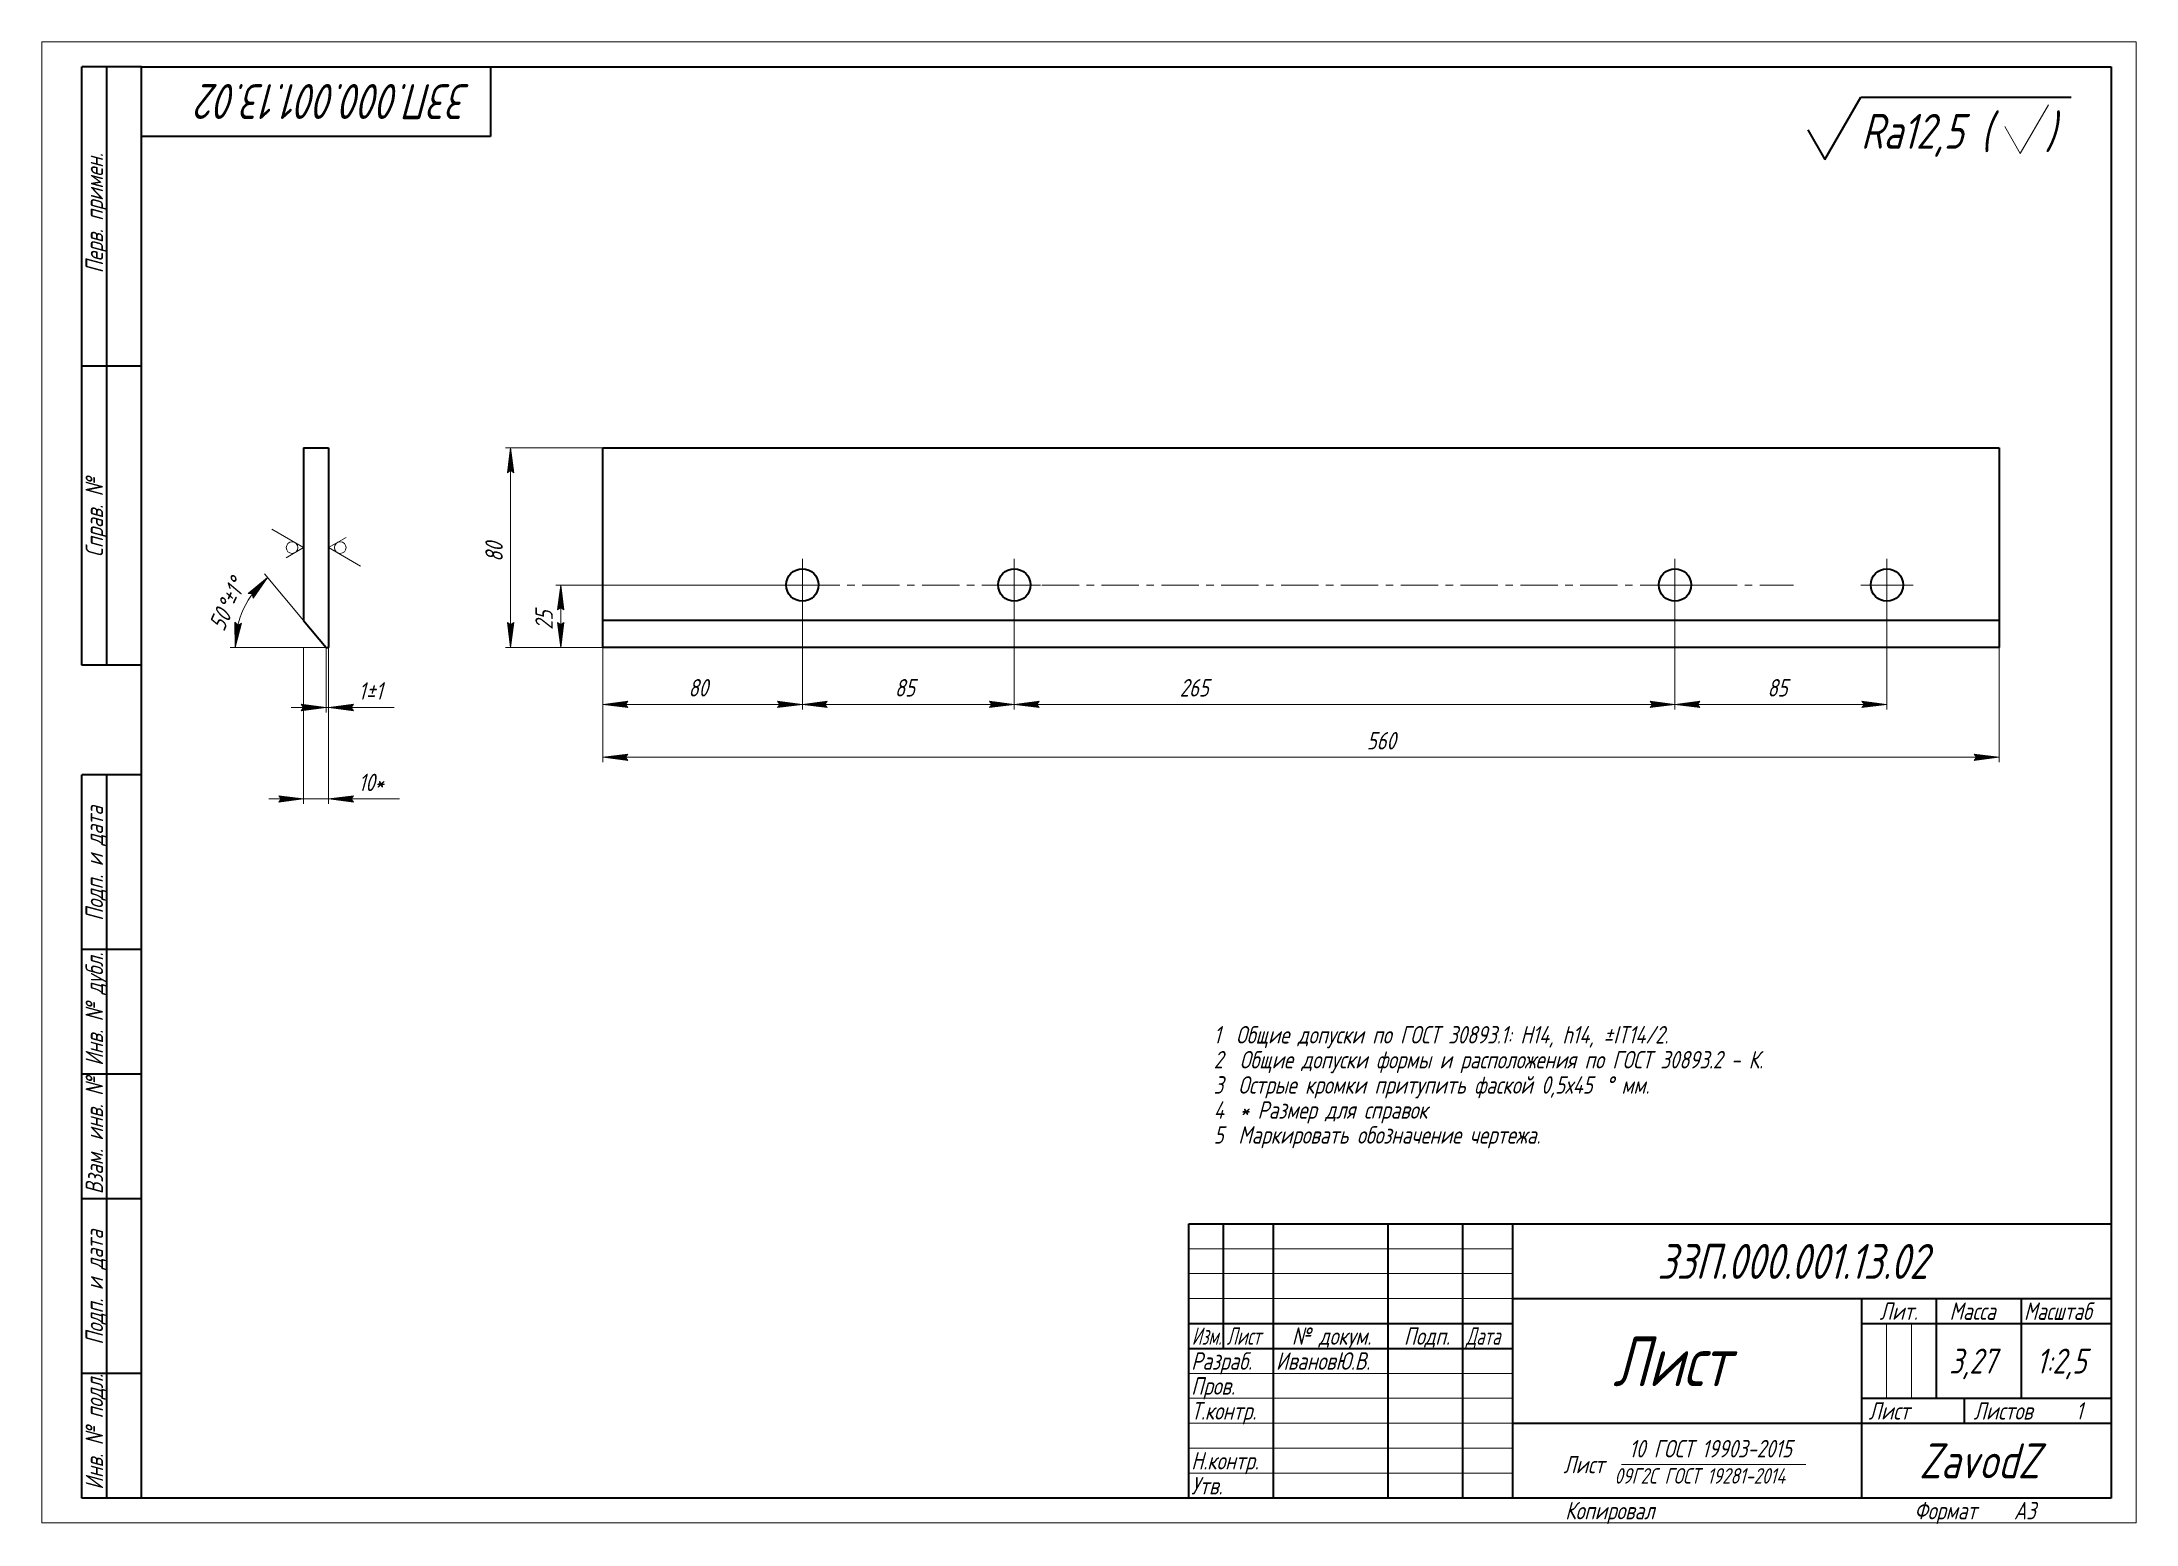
# Model space of a CAD drawing. Header units: millimetres. Extents: x 0 to 420, y 0 to 297.
import ezdxf

# ---------------------------------------------------------------- set-up
doc = ezdxf.new("R2010")
doc.units = ezdxf.units.MM
for name, pattern in [('K5LT_AXLED', [12, 7.5, -1.5, 1.5, -1.5]), ('K5LT_BASIC', [0]), ('K5LT_THIN', [0])]:
    doc.linetypes.add(name, pattern=pattern)
doc.layers.add('Системный слой', color=7, linetype='Continuous')
doc.styles.add('KDIMTEXTSTYLE', font='GOST_AU.SHX', dxfattribs={"width": 0.96, "oblique": 15, "height": 5})
doc.styles.add('KTEXTSTYLE', font='GOST_AU.SHX', dxfattribs={"width": 0.96, "height": 5})
doc.dimstyles.new('KDIMSTYLE (0.50)', dxfattribs={"dimtxt": 5, "dimasz": 1, "dimexe": 2, "dimexo": 0, "dimgap": 1, "dimtad": 1, "dimlfac": 2, "dimtxsty": 'KDIMTEXTSTYLE', "dimsah": 1, "dimcen": 0, "dimdle": 1, "dimadec": 0, "dimazin": 0, "dimtfac": 0.667, "dimtmove": 0, "dimatfit": 3, "dimfxl": 1, "dimtvp": 1, "dimtolj": 1, "dimtzin": 0, "dimarcsym": 0})

# ---------------------------------------------------------------- blocks, each defined once
blk = doc.blocks.new('U0')
at = {"layer": 'Системный слой', "color": 30, "linetype": 'K5LT_AXLED', "lineweight": 18, "true_color": 0xff8000}
for q in [(152.52, 193.34), (147.27, 188.09), (351.27, 188.09), (152.52, 182.84)]:
    blk.add_line((152.52, 188.09), q, dxfattribs=at)
blk = doc.blocks.new('U1')
at = {"layer": 'Системный слой', "color": 30, "linetype": 'K5LT_AXLED', "lineweight": 18, "true_color": 0xff8000}
for q in [(195.02, 193.34), (189.77, 188.09), (200.27, 188.09), (195.02, 182.84)]:
    blk.add_line((195.02, 188.09), q, dxfattribs=at)
blk = doc.blocks.new('U2')
at = {"layer": 'Системный слой', "color": 30, "linetype": 'K5LT_AXLED', "lineweight": 18, "true_color": 0xff8000}
for q in [(327.52, 193.34), (322.27, 188.09), (332.77, 188.09), (327.52, 182.84)]:
    blk.add_line((327.52, 188.09), q, dxfattribs=at)
blk = doc.blocks.new('U3')
at = {"layer": 'Системный слой', "color": 30, "linetype": 'K5LT_AXLED', "lineweight": 18, "true_color": 0xff8000}
for q in [(370.02, 193.34), (364.77, 188.09), (375.27, 188.09), (370.02, 182.84)]:
    blk.add_line((370.02, 188.09), q, dxfattribs=at)
blk = doc.blocks.new('D0')
at = {"layer": 'Системный слой'}
for points in [[(117.52, 152.88), (117.02, 153.54), (117.52, 154.19), (112.52, 153.54)], [(387.52, 152.88), (392.52, 153.54), (387.52, 154.19), (388.02, 153.54)]]:
    blk.add_hatch(color=7, dxfattribs=at).paths.add_polyline_path(points)
at = {"layer": 'Системный слой', "color": 7, "linetype": 'K5LT_THIN', "lineweight": 18}
for p, q in [((112.52, 175.59), (112.52, 152.54)), ((392.52, 175.59), (392.52, 152.54)), ((112.52, 153.54), (117.52, 154.19)), ((117.52, 152.88), (112.52, 153.54)), ((112.52, 153.54), (392.52, 153.54)), ((117.52, 154.19), (117.02, 153.54)), ((117.02, 153.54), (117.52, 152.88)), ((388.02, 153.54), (387.52, 154.19)), ((387.52, 154.19), (392.52, 153.54)), ((392.52, 153.54), (387.52, 152.88)), ((387.52, 152.88), (388.02, 153.54))]:
    blk.add_line(p, q, dxfattribs=at)
at = {"layer": 'Системный слой', "color": 7, "insert": (265.69, 158.61), "char_height": 2.5, "attachment_point": 1, "style": 'KTEXTSTYLE'}
blk.add_mtext('\\H3.5;\\W0.964;\\Q15;\\Q15;560', dxfattribs=at)
blk = doc.blocks.new('KDIMARROW_01')
at = {"layer": 'Системный слой'}
blk.add_hatch(color=0, dxfattribs=at).paths.add_polyline_path([(0, 0), (-5, 0.66), (-4.5, 0), (-5, -0.66)])
at = {"layer": 'Системный слой', "color": 0, "linetype": 'K5LT_THIN', "lineweight": 18}
for p, q in [((-4.5, 0), (-5, 0.66)), ((-5, 0.66), (0, 0)), ((0, 0), (-5, -0.66)), ((-5, -0.66), (-4.5, 0)), ((0, 0), (-1, 0))]:
    blk.add_line(p, q, dxfattribs=at)
blk = doc.blocks.new('D1')
at = {"layer": 'Системный слой'}
for points in [[(117.52, 163.5), (117.02, 164.16), (117.52, 164.82), (112.52, 164.16)], [(152.52, 164.16), (147.52, 164.82), (148.02, 164.16), (147.52, 163.5)]]:
    blk.add_hatch(color=7, dxfattribs=at).paths.add_polyline_path(points)
at = {"layer": 'Системный слой', "color": 7, "linetype": 'K5LT_THIN', "lineweight": 18}
for p, q in [((152.52, 188.09), (152.52, 163.16)), ((112.52, 175.59), (112.52, 163.16)), ((112.52, 164.16), (117.52, 164.82)), ((117.52, 163.5), (112.52, 164.16)), ((112.52, 164.16), (152.52, 164.16)), ((117.52, 164.82), (117.02, 164.16)), ((117.02, 164.16), (117.52, 163.5)), ((148.02, 164.16), (147.52, 164.82)), ((147.52, 164.82), (152.52, 164.16)), ((152.52, 164.16), (147.52, 163.5)), ((147.52, 163.5), (148.02, 164.16))]:
    blk.add_line(p, q, dxfattribs=at)
at = {"layer": 'Системный слой', "color": 7, "insert": (129.66, 169.23), "char_height": 2.5, "attachment_point": 1, "style": 'KTEXTSTYLE'}
blk.add_mtext('\\H3.5;\\W0.964;\\Q15;\\Q15;80', dxfattribs=at)
blk = doc.blocks.new('D2')
at = {"layer": 'Системный слой'}
for points in [[(157.52, 163.5), (157.02, 164.16), (157.52, 164.82), (152.52, 164.16)], [(190.02, 163.5), (195.02, 164.16), (190.02, 164.82), (190.52, 164.16)]]:
    blk.add_hatch(color=7, dxfattribs=at).paths.add_polyline_path(points)
at = {"layer": 'Системный слой', "color": 7, "linetype": 'K5LT_THIN', "lineweight": 18}
for p, q in [((152.52, 188.09), (152.52, 163.16)), ((195.02, 188.09), (195.02, 163.16)), ((152.52, 164.16), (157.52, 164.82)), ((157.52, 163.5), (152.52, 164.16)), ((152.52, 164.16), (195.02, 164.16)), ((157.52, 164.82), (157.02, 164.16)), ((157.02, 164.16), (157.52, 163.5)), ((190.52, 164.16), (190.02, 164.82)), ((190.02, 164.82), (195.02, 164.16)), ((195.02, 164.16), (190.02, 163.5)), ((190.02, 163.5), (190.52, 164.16))]:
    blk.add_line(p, q, dxfattribs=at)
at = {"layer": 'Системный слой', "color": 7, "insert": (171.05, 169.23), "char_height": 2.5, "attachment_point": 1, "style": 'KTEXTSTYLE'}
blk.add_mtext('\\H3.5;\\W0.964;\\Q15;\\Q15;85', dxfattribs=at)
blk = doc.blocks.new('D3')
at = {"layer": 'Системный слой'}
for points in [[(200.02, 163.5), (199.52, 164.16), (200.02, 164.82), (195.02, 164.16)], [(327.52, 164.16), (322.52, 164.82), (323.02, 164.16), (322.52, 163.5)]]:
    blk.add_hatch(color=7, dxfattribs=at).paths.add_polyline_path(points)
at = {"layer": 'Системный слой', "color": 7, "linetype": 'K5LT_THIN', "lineweight": 18}
for p, q in [((195.02, 188.09), (195.02, 163.16)), ((327.52, 188.09), (327.52, 163.16)), ((195.02, 164.16), (200.02, 164.82)), ((200.02, 163.5), (195.02, 164.16)), ((195.02, 164.16), (327.52, 164.16)), ((200.02, 164.82), (199.52, 164.16)), ((199.52, 164.16), (200.02, 163.5)), ((323.02, 164.16), (322.52, 164.82)), ((322.52, 164.82), (327.52, 164.16)), ((327.52, 164.16), (322.52, 163.5)), ((322.52, 163.5), (323.02, 164.16))]:
    blk.add_line(p, q, dxfattribs=at)
at = {"layer": 'Системный слой', "color": 7, "insert": (228.19, 169.23), "char_height": 2.5, "attachment_point": 1, "style": 'KTEXTSTYLE'}
blk.add_mtext('\\H3.5;\\W0.964;\\Q15;\\Q15;265', dxfattribs=at)
blk = doc.blocks.new('D4')
at = {"layer": 'Системный слой'}
for points in [[(332.52, 163.5), (332.02, 164.16), (332.52, 164.82), (327.52, 164.16)], [(370.02, 164.16), (365.02, 164.82), (365.52, 164.16), (365.02, 163.5)]]:
    blk.add_hatch(color=7, dxfattribs=at).paths.add_polyline_path(points)
at = {"layer": 'Системный слой', "color": 7, "linetype": 'K5LT_THIN', "lineweight": 18}
for p, q in [((327.52, 188.09), (327.52, 163.16)), ((370.02, 188.09), (370.02, 163.16)), ((327.52, 164.16), (332.52, 164.82)), ((332.52, 163.5), (327.52, 164.16)), ((327.52, 164.16), (370.02, 164.16)), ((332.52, 164.82), (332.02, 164.16)), ((332.02, 164.16), (332.52, 163.5)), ((365.52, 164.16), (365.02, 164.82)), ((365.02, 164.82), (370.02, 164.16)), ((370.02, 164.16), (365.02, 163.5)), ((365.02, 163.5), (365.52, 164.16))]:
    blk.add_line(p, q, dxfattribs=at)
at = {"layer": 'Системный слой', "color": 7, "insert": (346.05, 169.23), "char_height": 2.5, "attachment_point": 1, "style": 'KTEXTSTYLE'}
blk.add_mtext('\\H3.5;\\W0.964;\\Q15;\\Q15;85', dxfattribs=at)
blk = doc.blocks.new('D5')
at = {"layer": 'Системный слой'}
for points in [[(104.71, 183.09), (104.05, 188.09), (103.39, 183.09), (104.05, 183.59)], [(104.05, 175.59), (104.71, 180.59), (104.05, 180.09), (103.39, 180.59)]]:
    blk.add_hatch(color=7, dxfattribs=at).paths.add_polyline_path(points)
at = {"layer": 'Системный слой', "color": 7, "linetype": 'K5LT_THIN', "lineweight": 18}
for p, q in [((152.52, 188.09), (103.05, 188.09)), ((103.39, 183.09), (104.05, 188.09)), ((104.05, 188.09), (104.71, 183.09)), ((104.05, 175.59), (104.05, 188.09)), ((104.05, 183.59), (103.39, 183.09)), ((104.71, 183.09), (104.05, 183.59)), ((104.05, 175.59), (103.39, 180.59)), ((103.39, 180.59), (104.05, 180.09)), ((104.05, 180.09), (104.71, 180.59)), ((104.71, 180.59), (104.05, 175.59)), ((112.52, 175.59), (103.05, 175.59))]:
    blk.add_line(p, q, dxfattribs=at)
at = {"layer": 'Системный слой', "color": 7, "insert": (98.97, 179.12), "char_height": 2.5, "attachment_point": 1, "rotation": 90, "style": 'KTEXTSTYLE'}
blk.add_mtext('\\H3.5;\\W0.964;\\Q15;\\Q15;25', dxfattribs=at)
blk = doc.blocks.new('D6')
at = {"layer": 'Системный слой'}
for points in [[(94.67, 210.59), (94.01, 215.59), (93.35, 210.59), (94.01, 211.09)], [(94.01, 175.59), (94.67, 180.59), (94.01, 180.09), (93.35, 180.59)]]:
    blk.add_hatch(color=7, dxfattribs=at).paths.add_polyline_path(points)
at = {"layer": 'Системный слой', "color": 7, "linetype": 'K5LT_THIN', "lineweight": 18}
for p, q in [((112.52, 215.59), (93.01, 215.59)), ((93.35, 210.59), (94.01, 215.59)), ((94.01, 215.59), (94.67, 210.59)), ((94.01, 175.59), (94.01, 215.59)), ((94.01, 211.09), (93.35, 210.59)), ((94.67, 210.59), (94.01, 211.09)), ((94.01, 175.59), (93.35, 180.59)), ((93.35, 180.59), (94.01, 180.09)), ((94.01, 180.09), (94.67, 180.59)), ((94.67, 180.59), (94.01, 175.59)), ((112.52, 175.59), (93.01, 175.59))]:
    blk.add_line(p, q, dxfattribs=at)
at = {"layer": 'Системный слой', "color": 7, "insert": (88.94, 192.73), "char_height": 2.5, "attachment_point": 1, "rotation": 90, "style": 'KTEXTSTYLE'}
blk.add_mtext('\\H3.5;\\W0.964;\\Q15;\\Q15;80', dxfattribs=at)
blk = doc.blocks.new('D7')
at = {"layer": 'Системный слой'}
for points in [[(52.5, 145.18), (47.5, 145.83), (48, 145.18), (47.5, 144.52)], [(62, 145.18), (62.5, 145.83), (57.5, 145.18), (62.5, 144.52)]]:
    blk.add_hatch(color=7, dxfattribs=at).paths.add_polyline_path(points)
at = {"layer": 'Системный слой', "color": 7, "linetype": 'K5LT_THIN', "lineweight": 18}
for p, q in [((52.5, 175.59), (52.5, 144.18)), ((57.5, 175.59), (57.5, 144.18)), ((52.5, 145.18), (45.5, 145.18)), ((52.5, 145.18), (47.5, 145.83)), ((47.5, 145.83), (48, 145.18)), ((48, 145.18), (47.5, 144.52)), ((47.5, 144.52), (52.5, 145.18)), ((52.5, 145.18), (57.5, 145.18)), ((62.5, 145.83), (57.5, 145.18)), ((57.5, 145.18), (62.5, 144.52)), ((57.5, 145.18), (64.5, 145.18)), ((57.5, 145.18), (62.5, 145.18)), ((62, 145.18), (62.5, 145.83)), ((62.5, 144.52), (62, 145.18)), ((62.5, 145.18), (71.7, 145.18))]:
    blk.add_line(p, q, dxfattribs=at)
at = {"layer": 'Системный слой', "color": 7, "insert": (63.5, 150.25), "char_height": 2.5, "attachment_point": 1, "style": 'KTEXTSTYLE'}
blk.add_mtext('\\H3.5;\\W0.964;\\Q15;\\Q15;10*', dxfattribs=at)
blk = doc.blocks.new('KDIMARROW_02')
at = {"layer": 'Системный слой'}
blk.add_hatch(color=0, dxfattribs=at).paths.add_polyline_path([(4.5, 0), (5, 0.66), (0, 0), (5, -0.66)])
at = {"layer": 'Системный слой', "color": 0, "linetype": 'K5LT_THIN', "lineweight": 18}
for p, q in [((0, 0), (-1, 0)), ((5, 0.66), (0, 0)), ((0, 0), (5, -0.66)), ((0, 0), (7, 0)), ((4.5, 0), (5, 0.66)), ((5, -0.66), (4.5, 0))]:
    blk.add_line(p, q, dxfattribs=at)
blk = doc.blocks.new('U4')
at = {"layer": 'Системный слой', "color": 7, "linetype": 'K5LT_THIN', "lineweight": 18}
for p, q in [((52.5, 195.59), (46.1, 199.29)), ((49, 193.57), (52.5, 195.59))]:
    blk.add_line(p, q, dxfattribs=at)
blk.add_arc((50.17, 195.59), 1.17, 0, 360, dxfattribs=at)
blk = doc.blocks.new('U5')
at = {"layer": 'Системный слой', "color": 7, "linetype": 'K5LT_THIN', "lineweight": 18}
for p, q in [((61, 197.61), (57.5, 195.59)), ((57.5, 195.59), (63.9, 191.9))]:
    blk.add_line(p, q, dxfattribs=at)
blk.add_arc((59.83, 195.59), 1.17, 0, 360, dxfattribs=at)
blk = doc.blocks.new('D8')
at = {"layer": 'Системный слой'}
for points in [[(52, 162.86), (57, 163.52), (52, 164.17), (52.5, 163.52)], [(62, 163.52), (62.5, 164.17), (57.5, 163.52), (62.5, 162.86)]]:
    blk.add_hatch(color=7, dxfattribs=at).paths.add_polyline_path(points)
at = {"layer": 'Системный слой', "color": 7, "linetype": 'K5LT_THIN', "lineweight": 18}
for p, q in [((57, 175.59), (57, 162.52)), ((57.5, 175.59), (57.5, 162.52)), ((57, 163.52), (52, 164.17)), ((52, 164.17), (52.5, 163.52)), ((62.5, 164.17), (57.5, 163.52)), ((62, 163.52), (62.5, 164.17)), ((57, 163.52), (50, 163.52)), ((52.5, 163.52), (52, 162.86)), ((52, 162.86), (57, 163.52)), ((57, 163.52), (57.5, 163.52)), ((57.5, 163.52), (62.5, 162.86)), ((57.5, 163.52), (64.5, 163.52)), ((57.5, 163.52), (62.5, 163.52)), ((62.5, 162.86), (62, 163.52)), ((62.5, 163.52), (70.68, 163.52))]:
    blk.add_line(p, q, dxfattribs=at)
at = {"layer": 'Системный слой', "color": 7, "char_height": 2.5, "attachment_point": 1, "style": 'KTEXTSTYLE'}
for s, insert in [('\\H3.5;\\W0.964;\\Q15;\\Q15;1', (63.5, 168.59)), ('\\H3.5;\\W0.964;\\Q15;\\Q15;1', (66.93, 168.59)), ('\\H3.5;\\W0.964;\\Q15;\\Q15;±', (64.98, 168.59))]:
    blk.add_mtext(s, dxfattribs=dict(at, insert=insert))
blk = doc.blocks.new('D9')
at = {"layer": 'Системный слой'}
for points in [[(42.34, 185.47), (45.26, 189.58), (41.38, 186.37), (42.2, 186.29)], [(38.74, 175.59), (40.01, 180.47), (39.29, 180.06), (38.7, 180.64)]]:
    blk.add_hatch(color=7, dxfattribs=at).paths.add_polyline_path(points)
at = {"layer": 'Системный слой', "color": 7, "linetype": 'K5LT_THIN', "lineweight": 18}
for p, q in [((41.38, 186.37), (45.26, 189.58)), ((45.26, 189.58), (42.34, 185.47)), ((52.5, 180.96), (44.62, 190.35)), ((42.2, 186.29), (41.38, 186.37)), ((42.34, 185.47), (42.2, 186.29)), ((38.74, 175.59), (38.7, 180.64)), ((38.7, 180.64), (39.29, 180.06)), ((40.01, 180.47), (38.74, 175.59)), ((39.29, 180.06), (40.01, 180.47)), ((45.5, 175.59), (37.74, 175.59))]:
    blk.add_line(p, q, dxfattribs=at)
blk.add_arc((57, 175.59), 18.26, 130, 180, dxfattribs=at)
at = {"layer": 'Системный слой', "color": 7, "char_height": 2.5, "attachment_point": 1, "rotation": 65, "style": 'KTEXTSTYLE'}
for s, insert in [('\\H3.5;\\W0.964;\\Q15;\\Q15;°', (37.17, 188.33)), ('\\H3.5;\\W0.964;\\Q15;\\Q15;°', (35.1, 183.88)), ('\\H3.5;\\W0.964;\\Q15;\\Q15;±', (35.72, 185.22)), ('\\H3.5;\\W0.964;\\Q15;\\Q15;1', (36.54, 186.98)), ('\\H3.5;\\W0.964;\\Q15;\\Q15;50', (33.33, 180.1))]:
    blk.add_mtext(s, dxfattribs=dict(at, insert=insert))
blk = doc.blocks.new('U6')
at = {"color": 7, "linetype": 'K5LT_THIN', "lineweight": 18}
for p, q in [((0, 0), (0, 297)), ((0, 297), (420, 297)), ((420, 297), (420, 0)), ((230, 55), (295, 55)), ((230, 50), (295, 50)), ((230, 45), (295, 45)), ((369.96, 25), (369.96, 40)), ((374.98, 25), (374.98, 40)), ((230, 30), (295, 30)), ((230, 25), (295, 25)), ((230, 20), (295, 20)), ((230, 15), (295, 15)), ((230, 10), (295, 10)), ((316.77, 11.72), (353.73, 11.72)), ((420, 0), (0, 0))]:
    blk.add_line(p, q, dxfattribs=at)
at = {"color": 150, "linetype": 'K5LT_BASIC', "lineweight": 40, "true_color": 0x0080ff}
for p, q in [((8, 172), (8, 292)), ((20, 292), (8, 292)), ((13, 172), (13, 292)), ((20, 5), (20, 292)), ((20, 292), (415, 292)), ((90, 292), (90, 278)), ((415, 292), (415, 5)), ((90, 278), (20, 278)), ((20, 232), (8, 232)), ((20, 172), (8, 172)), ((8, 5), (8, 150)), ((20, 150), (8, 150)), ((13, 5), (13, 150)), ((20, 115), (8, 115)), ((20, 90), (8, 90)), ((20, 65), (8, 65)), ((230, 60), (415, 60)), ((230, 5), (230, 60)), ((237, 35), (237, 60)), ((247, 5), (247, 60)), ((270, 5), (270, 60)), ((285, 5), (285, 60)), ((295, 5), (295, 60)), ((295, 45), (415, 45)), ((365, 5), (365, 45)), ((380, 25), (380, 45)), ((397, 25), (397, 45)), ((230, 40), (295, 40)), ((365, 40), (380, 40)), ((380, 40), (415, 40)), ((230, 35), (295, 35)), ((20, 30), (8, 30)), ((365, 25), (415, 25)), ((385.57, 20), (385.57, 25)), ((295, 20), (365, 20)), ((365, 20), (415, 20)), ((20, 5), (8, 5)), ((415, 5), (20, 5))]:
    blk.add_line(p, q, dxfattribs=at)
at = {"color": 7, "char_height": 2.5, "attachment_point": 1, "style": 'KTEXTSTYLE'}
for s, insert, rotation in [('\\H3.5;\\W0.964;\\Q15;\\Q15;\\H7.00;ЗЗП.000.001.13.02', (86, 281.55), 180), ('\\H3.5;\\W0.964;\\Q15;\\Q15;Перв. примен.', (8.77, 250.61), 90), ('\\H3.5;\\W0.964;\\Q15;\\Q15;Справ. №', (8.77, 193.68), 90), ('\\H3.5;\\W0.964;\\Q15;\\Q15;Подп. и дата', (8.77, 120.75), 90), ('\\H3.5;\\W0.964;\\Q15;\\Q15;Инв. № дубл.', (8.77, 91.67), 90), ('\\H3.5;\\W0.964;\\Q15;\\Q15;Взам. инв. №', (8.77, 65.94), 90), ('\\H3.5;\\W0.964;\\Q15;\\Q15;Подп. и дата', (8.77, 35.75), 90), ('\\H3.5;\\W0.964;\\Q15;\\Q15;Инв. № подл.', (8.77, 6.67), 90)]:
    blk.add_mtext(s, dxfattribs=dict(at, insert=insert, rotation=rotation))
for s, insert in [('\\H3.5;\\W0.964;\\Q15;\\Q15;\\H7.00;ЗЗП.000.001.13.02', (324, 55.95)), ('\\H3.5;\\W0.964;\\Q15;\\Q15;Лит.', (368.56, 44.23)), ('\\H3.5;\\W0.964;\\Q15;\\Q15;Масса', (382.58, 44.23)), ('\\H3.5;\\W0.964;\\Q15;\\Q15;\\W0.940;Масштаб', (397.52, 44.23)), ('\\H3.5;\\W0.964;\\Q15;\\Q15;\\W0.797;Изм.', (230.61, 39.23)), ('\\H3.5;\\W0.964;\\Q15;\\Q15;\\W0.807;Лист', (237.6, 39.23)), ('\\H3.5;\\W0.964;\\Q15;\\Q15;№ докум.', (250.67, 39.23)), ('\\H3.5;\\W0.964;\\Q15;\\Q15;Подп.', (273.15, 39.23)), ('\\H3.5;\\W0.964;\\Q15;\\Q15;\\W0.807;Дата', (285.6, 39.23)), ('\\H3.5;\\W0.964;\\Q15;\\Q15;Разраб.', (230.5, 34.23)), ('\\H3.5;\\W0.964;\\Q15;\\Q15;ИвановЮ.В.', (247.5, 34.23)), ('\\H3.5;\\W0.964;\\Q15;\\Q15;\\H10.00;Лист', (315.08, 37.43)), ('\\H3.5;\\W0.964;\\Q15;\\Q15;\\H5.00;3,27', (382.5, 34.97)), ('\\H3.5;\\W0.964;\\Q15;\\Q15;\\H5.00;1:2,5', (400, 34.97)), ('\\H3.5;\\W0.964;\\Q15;\\Q15;Пров.', (230.5, 29.23)), ('\\H3.5;\\W0.964;\\Q15;\\Q15;Т.контр.', (230.5, 24.23)), ('\\H3.5;\\W0.964;\\Q15;\\Q15;Лист', (366.36, 24.23)), ('\\H3.5;\\W0.964;\\Q15;\\Q15;Листов', (387.41, 24.23)), ('\\H3.5;\\W0.964;\\Q15;\\Q15;1', (407.91, 24.23)), ('\\H3.5;\\W0.964;\\Q15;\\Q15;Н.контр.', (230.5, 14.23)), ('\\H3.5;\\W0.964;\\Q15;\\Q15;Лист ', (305.14, 13.47)), ('\\H3.5;\\W0.964;\\Q15;\\Q15;10 ГОСТ 19903-2015', (318.31, 16.65)), ('\\H3.5;\\W0.964;\\Q15;\\Q15;\\H7.00;ZavodZ', (376.5, 15.95)), ('\\H3.5;\\W0.964;\\Q15;\\Q15;Утв.', (230.5, 9.23)), ('\\H3.5;\\W0.964;\\Q15;\\Q15;\\H3.11;09Г2С ГОСТ 19281-2014', (315.38, 11)), ('\\H3.5;\\W0.964;\\Q15;\\Q15;Копировал', (305.5, 4.23)), ('\\H3.5;\\W0.964;\\Q15;\\Q15;Формат', (375.5, 4.23)), ('\\H3.5;\\W0.964;\\Q15;\\Q15;A3', (395.5, 4.23))]:
    blk.add_mtext(s, dxfattribs=dict(at, insert=insert))
blk = doc.blocks.new('U7')
at = {"color": 7, "char_height": 2.5, "attachment_point": 1, "style": 'KTEXTSTYLE'}
for s, insert in [('\\H3.5;\\W0.964;\\Q15;\\Q15;1', (235, 99.65)), ('\\H3.5;\\W0.964;\\Q15;\\Q15;Общие допуски по ГОСТ 30893.1: H14, h14, ', (239.48, 99.65)), ('\\H3.5;\\W0.964;\\Q15;\\Q15;±', (313.19, 99.65)), ('\\H3.5;\\W0.964;\\Q15;\\Q15;IT14/2.', (315.14, 99.65)), ('\\H3.5;\\W0.964;\\Q15;\\Q15;2', (235, 94.65)), ('\\H3.5;\\W0.964;\\Q15;\\Q15;Общие допуски формы и расположения по ГОСТ 30893.2 - К.', (240.22, 94.65)), ('\\H3.5;\\W0.964;\\Q15;\\Q15;3', (235, 89.59)), ('\\H3.5;\\W0.964;\\Q15;\\Q15;Острые кромки притупить фаской 0,5х45', (239.94, 89.59)), ('\\H3.5;\\W0.964;\\Q15;\\Q15;°', (313.56, 89.59)), ('\\H3.5;\\W0.964;\\Q15;\\Q15; мм.', (315.05, 89.59)), ('\\H3.5;\\W0.964;\\Q15;\\Q15;4', (235, 84.57)), ('\\H3.5;\\W0.964;\\Q15;\\Q15;* Размер для справок', (240.22, 84.57)), ('\\H3.5;\\W0.964;\\Q15;\\Q15;5', (235, 79.57)), ('\\H3.5;\\W0.964;\\Q15;\\Q15;Маркировать обозначение чертежа.', (239.94, 79.57))]:
    blk.add_mtext(s, dxfattribs=dict(at, insert=insert))
blk = doc.blocks.new('U8')
at = {"color": 150, "linetype": 'K5LT_BASIC', "lineweight": 40, "true_color": 0x0080ff}
for p, q in [((357.59, 273.42), (364.8, 285.91)), ((364.8, 285.91), (407, 285.91)), ((354.16, 279.37), (357.59, 273.42))]:
    blk.add_line(p, q, dxfattribs=at)
at = {"color": 7, "linetype": 'K5LT_THIN', "lineweight": 18}
for p, q in [((396.77, 274.61), (402.45, 284.41)), ((393.67, 280.05), (396.77, 274.61))]:
    blk.add_line(p, q, dxfattribs=at)
at = {"color": 7, "char_height": 2.5, "attachment_point": 1, "style": 'KTEXTSTYLE'}
for s, insert in [('\\H3.5;\\W0.964;\\Q15;\\Q15;\\H7.00;Ra12,5 (', (364.8, 282.57)), ('\\H3.5;\\W0.964;\\Q15;\\Q15;\\H7.00;)', (401.75, 282.57))]:
    blk.add_mtext(s, dxfattribs=dict(at, insert=insert))

msp = doc.modelspace()

# ---------------------------------------------------------------- linework, layer by layer
at = {"layer": 'Системный слой', "color": 150, "linetype": 'K5LT_BASIC', "lineweight": 40, "true_color": 0x0080ff}
for p, q in [((52.5, 215.5926), (52.5, 180.9555)), ((52.5, 215.5926), (57.5, 215.5926)), ((57.5, 215.5926), (57.5, 175.5926)), ((112.5191, 180.9555), (112.5191, 215.5926)), ((112.5191, 215.5926), (392.5191, 215.5926)), ((392.5191, 215.5926), (392.5191, 180.9555)), ((52.5, 180.9555), (57, 175.5926)), ((112.5191, 175.5926), (112.5191, 180.9555)), ((392.5191, 180.9555), (112.5191, 180.9555)), ((392.5191, 180.9555), (392.5191, 175.5926)), ((57, 175.5926), (57.5, 175.5926)), ((392.5191, 175.5926), (112.5191, 175.5926))]:
    msp.add_line(p, q, dxfattribs=at)
at = {"layer": 'Системный слой', "color": 7, "linetype": 'K5LT_THIN', "lineweight": 18}
msp.add_line((57, 175.5926), (45.5, 175.5926), dxfattribs=at)
at = {"layer": 'Системный слой', "color": 150, "linetype": 'K5LT_BASIC', "lineweight": 40, "true_color": 0x0080ff}
for centre in [(152.5191, 188.0926), (195.0191, 188.0926), (327.5192, 188.0926), (370.0192, 188.0926)]:
    msp.add_circle(centre, 3.25, dxfattribs=at)

# ---------------------------------------------------------------- block references
for name in ['U6', 'U8', 'U7']:
    msp.add_blockref(name, (0, 0))
at = {"layer": 'Системный слой'}
for name in ['U4', 'U5', 'U0', 'U1', 'U2', 'U3']:
    msp.add_blockref(name, (0, 0), dxfattribs=at)

# ---------------------------------------------------------------- dimensions: what is measured, and where the dimension line sits
at = {"layer": 'Системный слой', "color": 7}
for base, p1, picture, middle in [((94.0124, 175.5926), (112.5191, 215.5926), 'D6', (94.0124, 195.5926)), ((104.0485, 175.5926), (152.5191, 188.0926), 'D5', (104.0485, 181.8426))]:
    dim = msp.add_linear_dim(base=base, p1=p1, p2=(112.5191, 175.5926), angle=90, dimstyle='KDIMSTYLE (0.50)', override={"dimexo": 0, "dimpost": '\\H3.5;\\W0.964;\\Q15;<>', "dimblk1": 'KDIMARROW_01', "dimblk2": 'KDIMARROW_01', "dimse1": 0, "dimse2": 0, "dimclrt": 7, "dimtol": 1, "dimtp": 0, "dimtm": 0, "dimtdec": 5, "dimtolj": 1}, dxfattribs=at)
    dim.commit()
    dim.dimension.update_dxf_attribs({"geometry": picture, "text_midpoint": middle, "dimtype": 160})
dim = msp.add_angular_dim_2l(base=(45.123, 189.463), line1=((57, 175.5926), (52.5, 180.9555)), line2=((57, 175.5926), (45.5, 175.5926)), dimstyle='KDIMSTYLE (0.50)', override={"dimpost": '\\H3.5;\\W0.964;\\Q15;<>', "dimblk1": 'KDIMARROW_01', "dimblk2": 'KDIMARROW_01', "dimclrt": 7, "dimtol": 1, "dimtp": 1, "dimtm": 1, "dimtdec": 5, "dimtolj": 1}, dxfattribs=at)
dim.commit()
dim.dimension.update_dxf_attribs({"geometry": 'D9', "text_midpoint": (40.4502, 183.3099), "dimtype": 162})
for base, p1, p2, override, picture, middle in [((112.5191, 164.1606), (152.5191, 188.0926), (112.5191, 175.5926), {"dimexo": 0, "dimpost": '\\H3.5;\\W0.964;\\Q15;<>', "dimblk1": 'KDIMARROW_01', "dimblk2": 'KDIMARROW_01', "dimse1": 0, "dimse2": 0, "dimclrt": 7, "dimtol": 1, "dimtp": 0, "dimtm": 0, "dimtdec": 5, "dimtolj": 1}, 'D1', (132.5191, 164.1606)), ((152.5191, 164.1606), (195.0191, 188.0926), (152.5191, 188.0926), {"dimexo": 0, "dimpost": '\\H3.5;\\W0.964;\\Q15;<>', "dimblk1": 'KDIMARROW_01', "dimblk2": 'KDIMARROW_01', "dimse1": 0, "dimse2": 0, "dimclrt": 7, "dimtol": 1, "dimtp": 0, "dimtm": 0, "dimtdec": 5, "dimtolj": 1}, 'D2', (173.7691, 164.1606)), ((195.0191, 164.1606), (327.5192, 188.0926), (195.0191, 188.0926), {"dimexo": 0, "dimpost": '\\H3.5;\\W0.964;\\Q15;<>', "dimblk1": 'KDIMARROW_01', "dimblk2": 'KDIMARROW_01', "dimse1": 0, "dimse2": 0, "dimclrt": 7, "dimtol": 1, "dimtp": 0, "dimtm": 0, "dimtdec": 5, "dimtolj": 1}, 'D3', (232.0191, 164.1606)), ((327.5192, 164.1606), (370.0192, 188.0926), (327.5192, 188.0926), {"dimexo": 0, "dimpost": '\\H3.5;\\W0.964;\\Q15;<>', "dimblk1": 'KDIMARROW_01', "dimblk2": 'KDIMARROW_01', "dimse1": 0, "dimse2": 0, "dimclrt": 7, "dimtol": 1, "dimtp": 0, "dimtm": 0, "dimtdec": 5, "dimtolj": 1}, 'D4', (348.7692, 164.1606)), ((52.5, 145.1752), (57.5, 175.5926), (52.5, 175.5926), {"dimexo": 0, "dimpost": '\\H3.5;\\W0.964;\\Q15;<>\\H3.5;\\W0.964;\\Q15;\\Q15;*', "dimblk1": 'KDIMARROW_02', "dimblk2": 'KDIMARROW_02', "dimse1": 0, "dimse2": 0, "dimclrt": 7, "dimtol": 1, "dimtp": 0, "dimtm": 0, "dimtdec": 5, "dimtolj": 1}, 'D7', (67.1003, 145.1752)), ((57, 163.5164), (57.5, 175.5926), (57, 175.5926), {"dimexo": 0, "dimpost": '\\H3.5;\\W0.964;\\Q15;<>', "dimblk1": 'KDIMARROW_02', "dimblk2": 'KDIMARROW_02', "dimse1": 0, "dimse2": 0, "dimclrt": 7, "dimtol": 1, "dimtp": 1, "dimtm": 1, "dimtdec": 5, "dimtolj": 1}, 'D8', (66.591, 163.5164)), ((112.5191, 153.5361), (392.5191, 175.5926), (112.5191, 175.5926), {"dimexo": 0, "dimpost": '\\H3.5;\\W0.964;\\Q15;<>', "dimblk1": 'KDIMARROW_01', "dimblk2": 'KDIMARROW_01', "dimse1": 0, "dimse2": 0, "dimclrt": 7, "dimtol": 1, "dimtp": 0, "dimtm": 0, "dimtdec": 5, "dimtolj": 1}, 'D0', (269.5191, 153.5361))]:
    dim = msp.add_linear_dim(base=base, p1=p1, p2=p2, dimstyle='KDIMSTYLE (0.50)', override=override, dxfattribs=at)
    dim.commit()
    dim.dimension.update_dxf_attribs({"geometry": picture, "text_midpoint": middle, "dimtype": 160})

doc.saveas('drawing.dxf')
